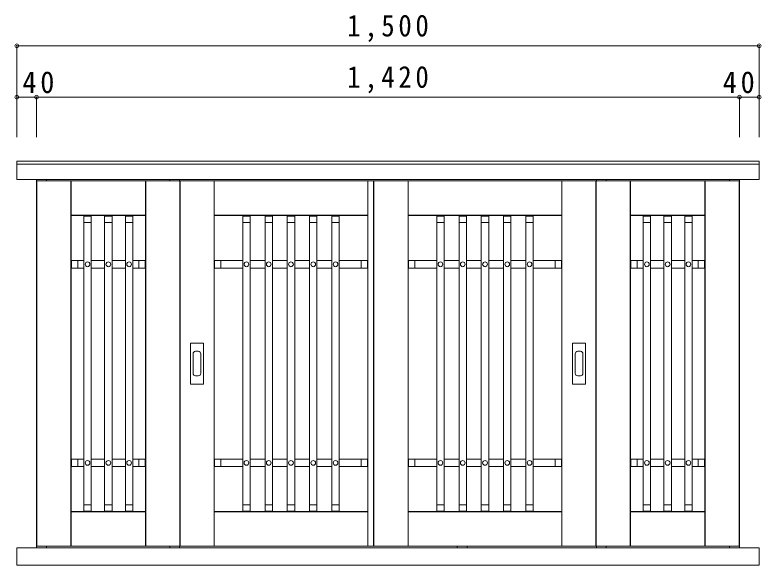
# Model space of a CAD drawing. Units: millimetres at full size, sheet at 1:15; details may follow other scales. Extents: x -2920 to 2930, y -2153 to 2088.
# Drawn here: x -1707 to -200, y -138 to 973 of the extents above; entities that cross this region are included whole.
import ezdxf

# ---------------------------------------------------------------- set-up
doc = ezdxf.new("R2010")
doc.units = ezdxf.units.MM
doc.header["$LTSCALE"] = 15
doc.header["$PDMODE"] = 32
doc.header["$PDSIZE"] = 7.5
doc.layers.add('2-2', color=7, linetype='Continuous', lineweight=18)
doc.styles.add('ＭＳ ゴシック', font='')
doc.styles.get('ＭＳ ゴシック').set_extended_font_data('MS Gothic')

msp = doc.modelspace()

# ---------------------------------------------------------------- linework, layer by layer
at = {"layer": '2-2'}
for p, q in [((-1703.61, 910.98), (-1703.61, 807.31)), ((-203.61, 910.98), (-203.61, 807.31)), ((-1703.61, 807.31), (-1703.61, 726.16)), ((-1663.61, 807.31), (-1663.61, 726.16)), ((-243.61, 807.31), (-243.61, 726.16)), ((-203.61, 807.31), (-203.61, 726.16)), ((-1703.61, 678.02), (-203.61, 678.02)), ((-1703.61, 672.02), (-203.61, 672.02)), ((-203.61, 641.02), (-203.61, 678.02)), ((-1663.61, 638.02), (-1663.61, -99.98)), ((-1663.11, 638.02), (-1663.11, -99.98)), ((-1663.11, -99.98), (-1663.11, 638.02)), ((-1643.61, 638.02), (-1643.61, 641.02)), ((-1594.11, -99.98), (-1594.11, 638.02)), ((-1593.61, 638.02), (-1594.11, 638.02)), ((-1594.11, -99.98), (-1594.11, 638.02)), ((-1593.61, -99.98), (-1593.61, 638.02)), ((-1443.11, 638.02), (-1443.61, 638.02)), ((-1443.61, -99.98), (-1443.61, 638.02)), ((-1394.61, 638.02), (-1394.61, 641.02)), ((-1374.61, 638.02), (-1374.61, 641.02)), ((-1374.11, -99.98), (-1374.11, 638.02)), ((-1374.11, -99.98), (-1374.11, 638.02)), ((-832.61, 638.02), (-1373.61, 638.02)), ((-1373.61, 638.02), (-1373.61, -99.98)), ((-1305.11, 638.02), (-1304.61, 638.02)), ((-1304.61, -99.98), (-1304.61, 638.02)), ((-533.11, 638.02), (-1132.11, 638.02)), ((-994.61, 638.02), (-994.11, 638.02)), ((-994.61, -99.98), (-994.61, 638.02)), ((-994.11, -99.98), (-994.11, 638.02)), ((-994.11, -99.98), (-994.11, 638.02)), ((-982.61, -99.98), (-982.61, 638.02)), ((-982.11, 638.02), (-982.11, -99.98)), ((-913.11, -99.98), (-913.11, 638.02)), ((-913.11, -99.98), (-913.11, 638.02)), ((-912.61, 638.02), (-913.11, 638.02)), ((-912.61, -99.98), (-912.61, 638.02)), ((-602.11, 638.02), (-602.61, 638.02)), ((-602.61, -99.98), (-602.61, 638.02)), ((-243.61, 638.02), (-533.61, 638.02)), ((-533.61, -99.98), (-533.61, 638.02)), ((-533.11, 638.02), (-533.11, -99.98)), ((-533.11, -99.98), (-533.11, 638.02)), ((-532.61, 641.02), (-532.61, 638.02)), ((-512.61, 641.02), (-512.61, 638.02)), ((-464.11, -99.98), (-464.11, 638.02)), ((-463.61, 638.02), (-464.11, 638.02)), ((-464.11, -99.98), (-464.11, 638.02)), ((-463.61, -99.98), (-463.61, 638.02)), ((-313.11, 638.02), (-313.61, 638.02)), ((-313.61, -99.98), (-313.61, 638.02)), ((-263.61, 641.02), (-263.61, 638.02)), ((-244.11, -99.98), (-244.11, 638.02)), ((-244.11, -99.98), (-244.11, 638.02)), ((-243.61, 641.02), (-243.61, 638.02)), ((-243.61, -99.98), (-243.61, 638.52)), ((-1593.61, 568.52), (-1443.61, 568.52)), ((-1443.61, 568.52), (-1593.61, 568.52)), ((-1443.61, 568.02), (-1593.61, 568.02)), ((-1568.11, 554.02), (-1568.11, 567.02)), ((-1568.11, 567.02), (-1553.11, 567.02)), ((-1553.11, 567.02), (-1553.11, 554.02)), ((-1526.11, 554.02), (-1526.11, 567.02)), ((-1526.11, 567.02), (-1511.11, 567.02)), ((-1511.11, 567.02), (-1511.11, 554.02)), ((-1484.11, 554.02), (-1484.11, 567.02)), ((-1484.11, 567.02), (-1469.11, 567.02)), ((-1469.11, 567.02), (-1469.11, 554.02)), ((-994.61, 568.52), (-1304.61, 568.52)), ((-994.61, 568.52), (-1304.61, 568.52)), ((-994.61, 568.02), (-1304.61, 568.02)), ((-1247.11, 567.02), (-1247.11, 554.02)), ((-1232.11, 567.02), (-1247.11, 567.02)), ((-1232.11, 554.02), (-1232.11, 567.02)), ((-1202.11, 567.02), (-1202.11, 554.02)), ((-1187.11, 567.02), (-1202.11, 567.02)), ((-1187.11, 554.02), (-1187.11, 567.02)), ((-1157.11, 567.02), (-1157.11, 554.02)), ((-1142.11, 567.02), (-1157.11, 567.02)), ((-1142.11, 554.02), (-1142.11, 567.02)), ((-1112.11, 567.02), (-1112.11, 554.02)), ((-1097.11, 567.02), (-1112.11, 567.02)), ((-1097.11, 554.02), (-1097.11, 567.02)), ((-1067.11, 567.02), (-1067.11, 554.02)), ((-1052.11, 567.02), (-1067.11, 567.02)), ((-1052.11, 554.02), (-1052.11, 567.02)), ((-912.61, 568.52), (-602.61, 568.52)), ((-912.61, 568.52), (-602.61, 568.52)), ((-912.61, 568.02), (-602.61, 568.02)), ((-855.11, 554.02), (-855.11, 567.02)), ((-855.11, 567.02), (-840.11, 567.02)), ((-840.11, 567.02), (-840.11, 554.02)), ((-810.11, 554.02), (-810.11, 567.02)), ((-810.11, 567.02), (-795.11, 567.02)), ((-795.11, 567.02), (-795.11, 554.02)), ((-765.11, 554.02), (-765.11, 567.02)), ((-765.11, 567.02), (-750.11, 567.02)), ((-750.11, 567.02), (-750.11, 554.02)), ((-720.11, 554.02), (-720.11, 567.02)), ((-720.11, 567.02), (-705.11, 567.02)), ((-705.11, 567.02), (-705.11, 554.02)), ((-675.11, 554.02), (-675.11, 567.02)), ((-675.11, 567.02), (-660.11, 567.02)), ((-660.11, 567.02), (-660.11, 554.02)), ((-463.61, 568.52), (-313.61, 568.52)), ((-313.61, 568.52), (-463.61, 568.52)), ((-313.61, 568.02), (-463.61, 568.02)), ((-438.11, 554.02), (-438.11, 567.02)), ((-438.11, 567.02), (-423.11, 567.02)), ((-423.11, 567.02), (-423.11, 554.02)), ((-396.11, 554.02), (-396.11, 567.02)), ((-396.11, 567.02), (-381.11, 567.02)), ((-381.11, 567.02), (-381.11, 554.02)), ((-354.11, 554.02), (-354.11, 567.02)), ((-354.11, 567.02), (-339.11, 567.02)), ((-339.11, 567.02), (-339.11, 554.02)), ((-1553.11, 554.02), (-1568.11, 554.02)), ((-1568.11, -15.98), (-1568.11, 554.02)), ((-1553.11, -15.98), (-1553.11, 554.02)), ((-1511.11, 554.02), (-1526.11, 554.02)), ((-1526.11, -15.98), (-1526.11, 554.02)), ((-1511.11, -15.98), (-1511.11, 554.02)), ((-1469.11, 554.02), (-1484.11, 554.02)), ((-1484.11, -15.98), (-1484.11, 554.02)), ((-1469.11, -15.98), (-1469.11, 554.02)), ((-1247.11, 554.02), (-1232.11, 554.02)), ((-1247.11, -15.98), (-1247.11, 554.02)), ((-1232.11, -15.98), (-1232.11, 554.02)), ((-1202.11, 554.02), (-1187.11, 554.02)), ((-1202.11, -15.98), (-1202.11, 554.02)), ((-1187.11, -15.98), (-1187.11, 554.02)), ((-1157.11, 554.02), (-1142.11, 554.02)), ((-1157.11, -15.98), (-1157.11, 554.02)), ((-1142.11, -15.98), (-1142.11, 554.02)), ((-1112.11, 554.02), (-1097.11, 554.02)), ((-1112.11, -15.98), (-1112.11, 554.02)), ((-1097.11, -15.98), (-1097.11, 554.02)), ((-1067.11, 554.02), (-1052.11, 554.02)), ((-1067.11, -15.98), (-1067.11, 554.02)), ((-1052.11, -15.98), (-1052.11, 554.02)), ((-840.11, 554.02), (-855.11, 554.02)), ((-855.11, -15.98), (-855.11, 554.02)), ((-840.11, -15.98), (-840.11, 554.02)), ((-795.11, 554.02), (-810.11, 554.02)), ((-810.11, -15.98), (-810.11, 554.02)), ((-795.11, -15.98), (-795.11, 554.02)), ((-750.11, 554.02), (-765.11, 554.02)), ((-765.11, -15.98), (-765.11, 554.02)), ((-750.11, -15.98), (-750.11, 554.02)), ((-705.11, 554.02), (-720.11, 554.02)), ((-720.11, -15.98), (-720.11, 554.02)), ((-705.11, -15.98), (-705.11, 554.02)), ((-660.11, 554.02), (-675.11, 554.02)), ((-675.11, -15.98), (-675.11, 554.02)), ((-660.11, -15.98), (-660.11, 554.02)), ((-423.11, 554.02), (-438.11, 554.02)), ((-438.11, -15.98), (-438.11, 554.02)), ((-423.11, -15.98), (-423.11, 554.02)), ((-381.11, 554.02), (-396.11, 554.02)), ((-396.11, -15.98), (-396.11, 554.02)), ((-381.11, -15.98), (-381.11, 554.02)), ((-339.11, 554.02), (-354.11, 554.02)), ((-354.11, -15.98), (-354.11, 554.02)), ((-339.11, -15.98), (-339.11, 554.02)), ((-1593.11, 477.02), (-1580.11, 477.02)), ((-1593.11, 462.02), (-1593.11, 477.02)), ((-1580.11, 477.02), (-1580.11, 462.02)), ((-1580.11, 477.02), (-1568.11, 477.02)), ((-1553.11, 477.02), (-1526.11, 477.02)), ((-1511.11, 477.02), (-1484.11, 477.02)), ((-1469.11, 477.02), (-1457.11, 477.02)), ((-1457.11, 477.02), (-1444.11, 477.02)), ((-1457.11, 462.02), (-1457.11, 477.02)), ((-1444.11, 477.02), (-1444.11, 462.02)), ((-1291.11, 477.02), (-1304.11, 477.02)), ((-1304.11, 477.02), (-1304.11, 462.02)), ((-1291.11, 462.02), (-1291.11, 477.02)), ((-1247.11, 477.02), (-1291.11, 477.02)), ((-1202.11, 477.02), (-1232.11, 477.02)), ((-1157.11, 477.02), (-1187.11, 477.02)), ((-1112.11, 477.02), (-1142.11, 477.02)), ((-1067.11, 477.02), (-1097.11, 477.02)), ((-1008.11, 477.02), (-1052.11, 477.02)), ((-995.11, 477.02), (-1008.11, 477.02)), ((-1008.11, 477.02), (-1008.11, 462.02)), ((-995.11, 462.02), (-995.11, 477.02)), ((-912.11, 477.02), (-899.11, 477.02)), ((-912.11, 462.02), (-912.11, 477.02)), ((-899.11, 477.02), (-899.11, 462.02)), ((-899.11, 477.02), (-855.11, 477.02)), ((-840.11, 477.02), (-810.11, 477.02)), ((-795.11, 477.02), (-765.11, 477.02)), ((-750.11, 477.02), (-720.11, 477.02)), ((-705.11, 477.02), (-675.11, 477.02)), ((-660.11, 477.02), (-616.11, 477.02)), ((-616.11, 477.02), (-603.11, 477.02)), ((-616.11, 462.02), (-616.11, 477.02)), ((-603.11, 477.02), (-603.11, 462.02)), ((-463.11, 477.02), (-450.11, 477.02)), ((-463.11, 462.02), (-463.11, 477.02)), ((-450.11, 477.02), (-450.11, 462.02)), ((-450.11, 477.02), (-438.11, 477.02)), ((-423.11, 477.02), (-396.11, 477.02)), ((-381.11, 477.02), (-354.11, 477.02)), ((-339.11, 477.02), (-327.11, 477.02)), ((-327.11, 477.02), (-314.11, 477.02)), ((-327.11, 462.02), (-327.11, 477.02)), ((-314.11, 477.02), (-314.11, 462.02)), ((-1580.11, 462.02), (-1593.11, 462.02)), ((-1580.11, 462.02), (-1568.11, 462.02)), ((-1553.11, 462.02), (-1526.11, 462.02)), ((-1511.11, 462.02), (-1484.11, 462.02)), ((-1469.11, 462.02), (-1457.11, 462.02)), ((-1444.11, 462.02), (-1457.11, 462.02)), ((-1304.11, 462.02), (-1291.11, 462.02)), ((-1247.11, 462.02), (-1291.11, 462.02)), ((-1202.11, 462.02), (-1232.11, 462.02)), ((-1157.11, 462.02), (-1187.11, 462.02)), ((-1112.11, 462.02), (-1142.11, 462.02)), ((-1067.11, 462.02), (-1097.11, 462.02)), ((-1008.11, 462.02), (-1052.11, 462.02)), ((-1008.11, 462.02), (-995.11, 462.02)), ((-899.11, 462.02), (-912.11, 462.02)), ((-899.11, 462.02), (-855.11, 462.02)), ((-840.11, 462.02), (-810.11, 462.02)), ((-795.11, 462.02), (-765.11, 462.02)), ((-750.11, 462.02), (-720.11, 462.02)), ((-705.11, 462.02), (-675.11, 462.02)), ((-660.11, 462.02), (-616.11, 462.02)), ((-603.11, 462.02), (-616.11, 462.02)), ((-450.11, 462.02), (-463.11, 462.02)), ((-450.11, 462.02), (-438.11, 462.02)), ((-423.11, 462.02), (-396.11, 462.02)), ((-381.11, 462.02), (-354.11, 462.02)), ((-339.11, 462.02), (-327.11, 462.02)), ((-314.11, 462.02), (-327.11, 462.02)), ((-1352.86, 310.52), (-1352.86, 227.52)), ((-1326.36, 310.52), (-1352.86, 310.52)), ((-1326.36, 227.52), (-1326.36, 310.52)), ((-580.86, 310.52), (-554.36, 310.52)), ((-580.86, 227.52), (-580.86, 310.52)), ((-554.36, 310.52), (-554.36, 227.52)), ((-1347.36, 288.77), (-1347.36, 249.27)), ((-1336.86, 293.77), (-1342.36, 293.77)), ((-1331.86, 249.27), (-1331.86, 288.77)), ((-575.36, 249.27), (-575.36, 288.77)), ((-570.36, 293.77), (-564.86, 293.77)), ((-559.86, 288.77), (-559.86, 249.27)), ((-1342.36, 244.27), (-1336.86, 244.27)), ((-564.86, 244.27), (-570.36, 244.27)), ((-1352.86, 227.52), (-1326.36, 227.52)), ((-554.36, 227.52), (-580.86, 227.52)), ((-1593.11, 76.02), (-1580.11, 76.02)), ((-1593.11, 61.02), (-1593.11, 76.02)), ((-1580.11, 76.02), (-1580.11, 61.02)), ((-1568.11, 76.02), (-1580.11, 76.02)), ((-1526.11, 76.02), (-1553.11, 76.02)), ((-1484.11, 76.02), (-1511.11, 76.02)), ((-1457.11, 76.02), (-1469.11, 76.02)), ((-1457.11, 76.02), (-1444.11, 76.02)), ((-1457.11, 61.02), (-1457.11, 76.02)), ((-1444.11, 76.02), (-1444.11, 61.02)), ((-1304.11, 76.02), (-1304.11, 61.02)), ((-1291.11, 76.02), (-1304.11, 76.02)), ((-1291.11, 61.02), (-1291.11, 76.02)), ((-1291.11, 76.02), (-1247.11, 76.02)), ((-1232.11, 76.02), (-1202.11, 76.02)), ((-1187.11, 76.02), (-1157.11, 76.02)), ((-1142.11, 76.02), (-1112.11, 76.02)), ((-1097.11, 76.02), (-1067.11, 76.02)), ((-1052.11, 76.02), (-1008.11, 76.02)), ((-1008.11, 76.02), (-1008.11, 61.02)), ((-995.11, 76.02), (-1008.11, 76.02)), ((-995.11, 61.02), (-995.11, 76.02)), ((-912.11, 76.02), (-899.11, 76.02)), ((-912.11, 61.02), (-912.11, 76.02)), ((-899.11, 76.02), (-899.11, 61.02)), ((-855.11, 76.02), (-899.11, 76.02)), ((-810.11, 76.02), (-840.11, 76.02)), ((-765.11, 76.02), (-795.11, 76.02)), ((-720.11, 76.02), (-750.11, 76.02)), ((-675.11, 76.02), (-705.11, 76.02)), ((-616.11, 76.02), (-660.11, 76.02)), ((-616.11, 76.02), (-603.11, 76.02)), ((-616.11, 61.02), (-616.11, 76.02)), ((-603.11, 76.02), (-603.11, 61.02)), ((-463.11, 76.02), (-450.11, 76.02)), ((-463.11, 61.02), (-463.11, 76.02)), ((-450.11, 76.02), (-450.11, 61.02)), ((-438.11, 76.02), (-450.11, 76.02)), ((-396.11, 76.02), (-423.11, 76.02)), ((-354.11, 76.02), (-381.11, 76.02)), ((-327.11, 76.02), (-339.11, 76.02)), ((-327.11, 76.02), (-314.11, 76.02)), ((-327.11, 61.02), (-327.11, 76.02)), ((-314.11, 76.02), (-314.11, 61.02)), ((-1580.11, 61.02), (-1593.11, 61.02)), ((-1568.11, 61.02), (-1580.11, 61.02)), ((-1526.11, 61.02), (-1553.11, 61.02)), ((-1484.11, 61.02), (-1511.11, 61.02)), ((-1457.11, 61.02), (-1469.11, 61.02)), ((-1444.11, 61.02), (-1457.11, 61.02)), ((-1304.11, 61.02), (-1291.11, 61.02)), ((-1291.11, 61.02), (-1247.11, 61.02)), ((-1232.11, 61.02), (-1202.11, 61.02)), ((-1187.11, 61.02), (-1157.11, 61.02)), ((-1142.11, 61.02), (-1112.11, 61.02)), ((-1097.11, 61.02), (-1067.11, 61.02)), ((-1052.11, 61.02), (-1008.11, 61.02)), ((-1008.11, 61.02), (-995.11, 61.02)), ((-899.11, 61.02), (-912.11, 61.02)), ((-855.11, 61.02), (-899.11, 61.02)), ((-810.11, 61.02), (-840.11, 61.02)), ((-765.11, 61.02), (-795.11, 61.02)), ((-720.11, 61.02), (-750.11, 61.02)), ((-675.11, 61.02), (-705.11, 61.02)), ((-616.11, 61.02), (-660.11, 61.02)), ((-603.11, 61.02), (-616.11, 61.02)), ((-450.11, 61.02), (-463.11, 61.02)), ((-438.11, 61.02), (-450.11, 61.02)), ((-396.11, 61.02), (-423.11, 61.02)), ((-354.11, 61.02), (-381.11, 61.02)), ((-327.11, 61.02), (-339.11, 61.02)), ((-314.11, 61.02), (-327.11, 61.02)), ((-1593.61, -29.98), (-1443.61, -29.98)), ((-1568.11, -28.98), (-1568.11, -15.98)), ((-1568.11, -15.98), (-1553.11, -15.98)), ((-1553.11, -28.98), (-1568.11, -28.98)), ((-1553.11, -15.98), (-1553.11, -28.98)), ((-1526.11, -28.98), (-1526.11, -15.98)), ((-1526.11, -15.98), (-1511.11, -15.98)), ((-1511.11, -28.98), (-1526.11, -28.98)), ((-1511.11, -15.98), (-1511.11, -28.98)), ((-1484.11, -28.98), (-1484.11, -15.98)), ((-1484.11, -15.98), (-1469.11, -15.98)), ((-1469.11, -28.98), (-1484.11, -28.98)), ((-1469.11, -15.98), (-1469.11, -28.98)), ((-1304.61, -29.98), (-994.61, -29.98)), ((-1247.11, -15.98), (-1247.11, -28.98)), ((-1232.11, -15.98), (-1247.11, -15.98)), ((-1247.11, -28.98), (-1232.11, -28.98)), ((-1232.11, -28.98), (-1232.11, -15.98)), ((-1202.11, -15.98), (-1202.11, -28.98)), ((-1187.11, -15.98), (-1202.11, -15.98)), ((-1202.11, -28.98), (-1187.11, -28.98)), ((-1187.11, -28.98), (-1187.11, -15.98)), ((-1157.11, -15.98), (-1157.11, -28.98)), ((-1142.11, -15.98), (-1157.11, -15.98)), ((-1157.11, -28.98), (-1142.11, -28.98)), ((-1142.11, -28.98), (-1142.11, -15.98)), ((-1112.11, -15.98), (-1112.11, -28.98)), ((-1097.11, -15.98), (-1112.11, -15.98)), ((-1112.11, -28.98), (-1097.11, -28.98)), ((-1097.11, -28.98), (-1097.11, -15.98)), ((-1067.11, -15.98), (-1067.11, -28.98)), ((-1052.11, -15.98), (-1067.11, -15.98)), ((-1067.11, -28.98), (-1052.11, -28.98)), ((-1052.11, -28.98), (-1052.11, -15.98)), ((-602.61, -29.98), (-912.61, -29.98)), ((-855.11, -28.98), (-855.11, -15.98)), ((-855.11, -15.98), (-840.11, -15.98)), ((-840.11, -28.98), (-855.11, -28.98)), ((-840.11, -15.98), (-840.11, -28.98)), ((-810.11, -28.98), (-810.11, -15.98)), ((-810.11, -15.98), (-795.11, -15.98)), ((-795.11, -28.98), (-810.11, -28.98)), ((-795.11, -15.98), (-795.11, -28.98)), ((-765.11, -28.98), (-765.11, -15.98)), ((-765.11, -15.98), (-750.11, -15.98)), ((-750.11, -28.98), (-765.11, -28.98)), ((-750.11, -15.98), (-750.11, -28.98)), ((-720.11, -28.98), (-720.11, -15.98)), ((-720.11, -15.98), (-705.11, -15.98)), ((-705.11, -28.98), (-720.11, -28.98)), ((-705.11, -15.98), (-705.11, -28.98)), ((-675.11, -28.98), (-675.11, -15.98)), ((-675.11, -15.98), (-660.11, -15.98)), ((-660.11, -28.98), (-675.11, -28.98)), ((-660.11, -15.98), (-660.11, -28.98)), ((-463.61, -29.98), (-313.61, -29.98)), ((-438.11, -28.98), (-438.11, -15.98)), ((-438.11, -15.98), (-423.11, -15.98)), ((-423.11, -28.98), (-438.11, -28.98)), ((-423.11, -15.98), (-423.11, -28.98)), ((-396.11, -28.98), (-396.11, -15.98)), ((-396.11, -15.98), (-381.11, -15.98)), ((-381.11, -28.98), (-396.11, -28.98)), ((-381.11, -15.98), (-381.11, -28.98)), ((-354.11, -28.98), (-354.11, -15.98)), ((-354.11, -15.98), (-339.11, -15.98)), ((-339.11, -28.98), (-354.11, -28.98)), ((-339.11, -15.98), (-339.11, -28.98)), ((-1443.61, -30.48), (-1593.61, -30.48)), ((-1593.61, -30.48), (-1443.61, -30.48)), ((-1304.61, -30.48), (-994.61, -30.48)), ((-1304.61, -30.48), (-994.61, -30.48)), ((-602.61, -30.48), (-912.61, -30.48)), ((-602.61, -30.48), (-912.61, -30.48)), ((-313.61, -30.48), (-463.61, -30.48)), ((-463.61, -30.48), (-313.61, -30.48)), ((-1703.61, -102.98), (-1703.61, -137.98)), ((-203.61, -102.98), (-1703.61, -102.98)), ((-1663.61, -99.98), (-1663.11, -99.98)), ((-1663.61, -102.98), (-1663.61, -99.98)), ((-1663.11, -99.98), (-1374.11, -99.98)), ((-1643.61, -102.98), (-1643.61, -99.98)), ((-1593.61, -99.98), (-1594.11, -99.98)), ((-1443.11, -99.98), (-1443.61, -99.98)), ((-1394.61, -102.98), (-1394.61, -99.98)), ((-1374.61, -102.98), (-1374.61, -99.98)), ((-1374.11, -99.98), (-1373.61, -99.98)), ((-1373.61, -99.98), (-832.61, -99.98)), ((-1305.11, -99.98), (-1304.61, -99.98)), ((-1132.11, -99.98), (-533.61, -99.98)), ((-994.61, -99.98), (-994.11, -99.98)), ((-982.11, -99.98), (-982.61, -99.98)), ((-912.61, -99.98), (-913.11, -99.98)), ((-832.11, -99.98), (-832.61, -99.98)), ((-813.61, -102.98), (-813.61, -99.98)), ((-793.61, -102.98), (-793.61, -99.98)), ((-602.11, -99.98), (-602.61, -99.98)), ((-533.11, -99.98), (-533.61, -99.98)), ((-533.61, -99.98), (-243.61, -99.98)), ((-532.61, -99.98), (-532.61, -102.98)), ((-512.61, -99.98), (-512.61, -102.98)), ((-463.61, -99.98), (-464.11, -99.98)), ((-313.11, -99.98), (-313.61, -99.98)), ((-263.61, -99.98), (-263.61, -102.98)), ((-243.61, -99.98), (-243.61, -102.98)), ((-203.61, -137.98), (-203.61, -102.98)), ((-203.61, -137.98), (-1703.61, -137.98))]:
    msp.add_line(p, q, dxfattribs=at)
at = {"layer": '2-2', "color": 4}
for p, q in [((-1703.61, 910.98), (-203.61, 910.98)), ((-1703.61, 807.31), (-1663.61, 807.31)), ((-1663.61, 807.31), (-243.61, 807.31)), ((-243.61, 807.31), (-203.61, 807.31))]:
    msp.add_line(p, q, dxfattribs=at)
at = {"layer": '2-2'}
for points in [[(-203.61, 641.02), (-1703.61, 641.02), (-1703.61, 678.02), (-203.61, 678.02)], [(-1373.61, 638.02), (-1663.61, 638.02), (-1663.61, 641.02)], [(-1443.11, 638.02), (-1443.11, -99.98), (-1443.11, 638.02)], [(-1305.11, 638.02), (-1305.11, -99.98), (-1305.11, 638.02)], [(-982.11, -99.98), (-982.11, 638.02), (-982.61, 638.02)], [(-602.11, 638.02), (-602.11, -99.98), (-602.11, 638.02)], [(-313.11, 638.02), (-313.11, -99.98), (-313.11, 638.02)]]:
    msp.add_lwpolyline(points, dxfattribs=at)
for centre in [(-1560.61, 469.52), (-1518.61, 469.52), (-1476.61, 469.52), (-1239.61, 469.52), (-1194.61, 469.52), (-1149.61, 469.52), (-1104.61, 469.52), (-1059.61, 469.52), (-847.61, 469.52), (-802.61, 469.52), (-757.61, 469.52), (-712.61, 469.52), (-667.61, 469.52), (-430.61, 469.52), (-388.61, 469.52), (-346.61, 469.52), (-1560.61, 68.52), (-1518.61, 68.52), (-1476.61, 68.52), (-1239.61, 68.52), (-1194.61, 68.52), (-1149.61, 68.52), (-1104.61, 68.52), (-1059.61, 68.52), (-847.61, 68.52), (-802.61, 68.52), (-757.61, 68.52), (-712.61, 68.52), (-667.61, 68.52), (-430.61, 68.52), (-388.61, 68.52), (-346.61, 68.52)]:
    msp.add_circle(centre, 4.75, dxfattribs=at)
for centre, start, end in [((-1342.36, 288.77), 90, 180), ((-1336.86, 288.77), 0, 90), ((-570.36, 288.77), 90, 180), ((-564.86, 288.77), 0, 90), ((-1342.36, 249.27), 180, 270), ((-1336.86, 249.27), 270, 0), ((-570.36, 249.27), 180, 270), ((-564.86, 249.27), 270, 0)]:
    msp.add_arc(centre, 5, start, end, dxfattribs=at)
at = {"layer": '2-2', "color": 4}
for p in [(-1703.61, 910.98), (-203.61, 910.98), (-203.61, 910.98), (-1703.61, 807.31), (-1663.61, 807.31), (-243.61, 807.31), (-243.61, 807.31), (-203.61, 807.31)]:
    msp.add_point(p, dxfattribs=at)

# ---------------------------------------------------------------- texts
at = {"layer": '2-2', "char_height": 43.99, "attachment_point": 7, "style": 'ＭＳ ゴシック'}
for s, insert in [('\\T1.28;\\W0.9;1,500', (-1036.11, 918.48)), ('\\T1.28;\\W0.9;1,420', (-1036.11, 814.81)), ('\\T1.27;\\W0.95;40', (-1692.23, 814.81)), ('\\T1.27;\\W0.95;40', (-277.26, 814.81))]:
    msp.add_mtext(s, dxfattribs=dict(at, insert=insert))

doc.saveas('drawing.dxf')
